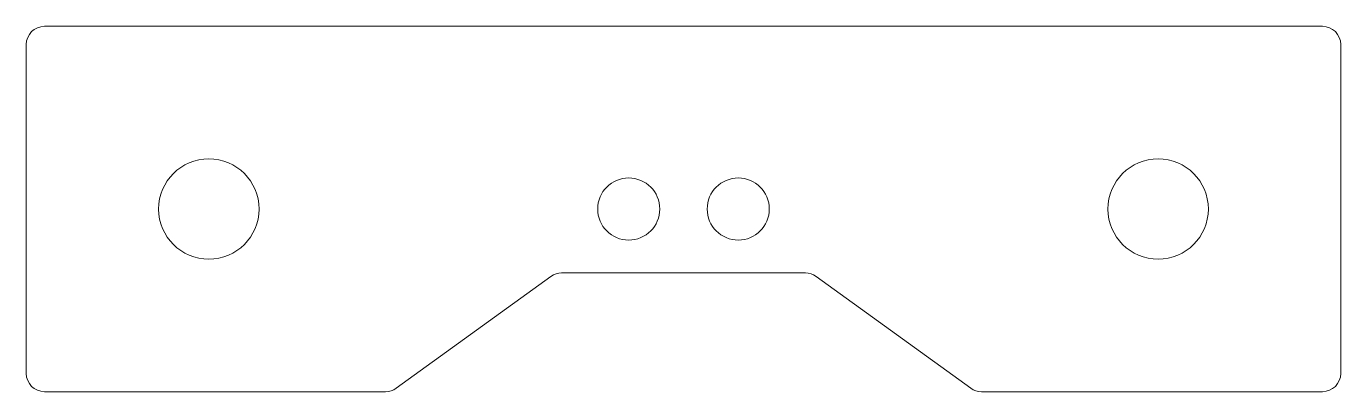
# Model space of a CAD drawing. Header units: millimetres. Extents: x 242.7 to 314.7, y 674 to 694.
import ezdxf

# ---------------------------------------------------------------- set-up
doc = ezdxf.new("R2010")
doc.units = ezdxf.units.MM
doc.layers.add('VISIBLE', color=7, linetype='Continuous', lineweight=0)

msp = doc.modelspace()

# ---------------------------------------------------------------- linework, layer by layer
at = {"layer": 'VISIBLE'}
for p, q in [((243.711, 694.013), (313.711, 694.013)), ((242.711, 675.013), (242.711, 693.013)), ((314.711, 693.013), (314.711, 675.013)), ((285.388, 680.513), (272.035, 680.513)), ((271.449, 680.324), (262.973, 674.203)), ((294.449, 674.203), (285.973, 680.324)), ((262.388, 674.013), (243.711, 674.013)), ((313.711, 674.013), (295.035, 674.013))]:
    msp.add_line(p, q, dxfattribs=at)
for centre, radius in [((252.711, 684.013), 2.75), ((304.711, 684.013), 2.75), ((275.711, 684.013), 1.7), ((281.711, 684.013), 1.7)]:
    msp.add_circle(centre, radius, dxfattribs=at)
for centre, start, end in [((243.711, 693.013), 90, 180), ((313.711, 693.013), 0, 90), ((272.035, 679.513), 90, 125.83765), ((285.388, 679.513), 54.16235, 90), ((243.711, 675.013), 180, 270), ((313.711, 675.013), 270, 0), ((262.388, 675.013), 270, 305.83765), ((295.035, 675.013), 234.16235, 270)]:
    msp.add_arc(centre, 1, start, end, dxfattribs=at)

doc.saveas('drawing.dxf')
